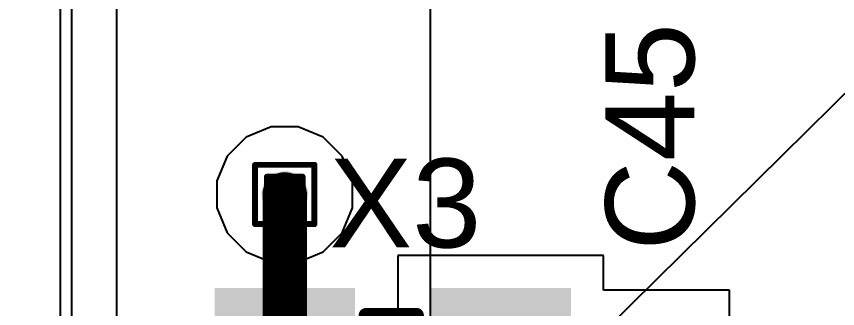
# Model space of a CAD drawing. Header units: inches. Extents: x -18 to 5357, y -8 to 5291.
# Drawn here: x 29.02 to 36.05, y 41.26 to 43.77 of the extents above; entities that cross this region are included whole.
import ezdxf

# ---------------------------------------------------------------- set-up
doc = ezdxf.new("R2010")
doc.units = ezdxf.units.IN
for name, color, linetype in [('Bottom Layer', 5, 'Continuous'), ('Drill Drawing', 1, 'Continuous'), ('Ground', 16, 'Continuous'), ('Power', 76, 'Continuous'), ('Top Layer', 1, 'Continuous'), ('Top Overlay', 2, 'Continuous'), ('Top Paste', 8, 'Continuous'), ('Top Solder', 216, 'Continuous'), ('Via Holes', 16, 'Continuous')]:
    doc.layers.add(name, color=color, linetype=linetype)
doc.styles.add('Arial', font='', dxfattribs={"height": 0.2})
doc.styles.get('Arial').set_extended_font_data('Arial')

# ---------------------------------------------------------------- blocks, each defined once
blk = doc.blocks.new('SMD2520_4P_1')
at = {"layer": 'Top Layer'}
for points in [[(-1.425, 1.225), (-0.425, 1.225), (-0.425, 0.325), (-1.425, 0.325)], [(0.425, 1.225), (1.425, 1.225), (1.425, 0.325), (0.425, 0.325)], [(-1.425, -0.325), (-0.425, -0.325), (-0.425, -1.225), (-1.425, -1.225)], [(0.425, -0.325), (1.425, -0.325), (1.425, -1.225), (0.425, -1.225)]]:
    blk.add_hatch(color=1, dxfattribs=at).paths.add_polyline_path(points)
at = {"layer": 'Top Paste'}
for points in [[(-1.425, 1.225), (-0.425, 1.225), (-0.425, 0.325), (-1.425, 0.325)], [(0.425, 1.225), (1.425, 1.225), (1.425, 0.325), (0.425, 0.325)], [(-1.425, -0.325), (-0.425, -0.325), (-0.425, -1.225), (-1.425, -1.225)], [(0.425, -0.325), (1.425, -0.325), (1.425, -1.225), (0.425, -1.225)]]:
    blk.add_hatch(color=8, dxfattribs=at).paths.add_polyline_path(points)
at = {"layer": 'Top Solder'}
for points in [[(-1.5266, 1.3266), (-0.3234, 1.3266), (-0.3234, 0.2234), (-1.5266, 0.2234)], [(0.3234, 1.3266), (1.5266, 1.3266), (1.5266, 0.2234), (0.3234, 0.2234)], [(-1.5266, -0.2234), (-0.3234, -0.2234), (-0.3234, -1.3266), (-1.5266, -1.3266)], [(0.3234, -0.2234), (1.5266, -0.2234), (1.5266, -1.3266), (0.3234, -1.3266)]]:
    blk.add_hatch(color=216, dxfattribs=at).paths.add_polyline_path(points)
at = {"layer": 'Top Overlay'}
for points in [[(-0.2286, 1.0922, 0.127, 0.127, 0), (0.2032, 1.0922, 0.127, 0.127, 0)], [(-1.3462, -0.1524, 0.127, 0.127, 0), (-1.3462, 0.1524, 0.127, 0.127, 0)], [(1.3462, 0.1524, 0.127, 0.127, 0), (1.3462, -0.1524, 0.127, 0.127, 0)], [(-1.7272, -0.6096, 0.127, 0.127, 0), (-1.6002, -0.7366, 0.127, 0.127, 0)], [(-1.7272, -0.8636, 0.127, 0.127, 0), (-1.7272, -0.6096, 0.127, 0.127, 0)], [(-1.7272, -0.8636, 0.127, 0.127, 0), (-1.6002, -0.7366, 0.127, 0.127, 0)], [(-0.2286, -1.0922, 0.127, 0.127, 0), (0.2032, -1.0922, 0.127, 0.127, 0)]]:
    blk.add_lwpolyline(points, format="xyseb", dxfattribs=at)
for points in [[(-0.2604, 1.0922, 0.0635, 0.0635, 1), (-0.1969, 1.0922, 0.0635, 0.0635, 1)], [(0.1714, 1.0922, 0.0635, 0.0635, 1), (0.2349, 1.0922, 0.0635, 0.0635, 1)], [(-1.378, 0.1524, 0.0635, 0.0635, 1), (-1.3144, 0.1524, 0.0635, 0.0635, 1)], [(1.3144, 0.1524, 0.0635, 0.0635, 1), (1.378, 0.1524, 0.0635, 0.0635, 1)], [(-1.378, -0.1524, 0.0635, 0.0635, 1), (-1.3145, -0.1524, 0.0635, 0.0635, 1)], [(1.3145, -0.1524, 0.0635, 0.0635, 1), (1.378, -0.1524, 0.0635, 0.0635, 1)], [(-1.759, -0.6096, 0.0635, 0.0635, 1), (-1.6955, -0.6096, 0.0635, 0.0635, 1)], [(-1.759, -0.6096, 0.0635, 0.0635, 1), (-1.6955, -0.6096, 0.0635, 0.0635, 1)], [(-1.632, -0.7366, 0.0635, 0.0635, 1), (-1.5684, -0.7366, 0.0635, 0.0635, 1)], [(-1.632, -0.7366, 0.0635, 0.0635, 1), (-1.5684, -0.7366, 0.0635, 0.0635, 1)], [(-1.759, -0.8636, 0.0635, 0.0635, 1), (-1.6955, -0.8636, 0.0635, 0.0635, 1)], [(-1.759, -0.8636, 0.0635, 0.0635, 1), (-1.6955, -0.8636, 0.0635, 0.0635, 1)], [(-0.2604, -1.0922, 0.0635, 0.0635, 1), (-0.1969, -1.0922, 0.0635, 0.0635, 1)], [(0.1714, -1.0922, 0.0635, 0.0635, 1), (0.2349, -1.0922, 0.0635, 0.0635, 1)]]:
    blk.add_lwpolyline(points, format="xyseb", close=True, dxfattribs=at)
blk = doc.blocks.new('14_VSON__4_3__21')
at = {"layer": 'Top Solder'}
blk.add_line((-0.8678, -2.2778), (-5350.8161, -5279.0699), dxfattribs=at)

msp = doc.modelspace()

# ---------------------------------------------------------------- hatches: boundary and pattern name
at = {"layer": 'Bottom Layer'}
h = msp.add_hatch(color=5, dxfattribs=at)
edge = h.paths.add_edge_path()
edge.add_arc((31.3167, 42.2385), 0.2, 0, 360)
at = {"layer": 'Ground'}
h = msp.add_hatch(color=16, dxfattribs=at)
edge = h.paths.add_edge_path()
edge.add_arc((31.3167, 42.2385), 0.2, 0, 360)
at = {"layer": 'Power'}
h = msp.add_hatch(color=76, dxfattribs=at)
edge = h.paths.add_edge_path()
edge.add_arc((31.3167, 42.2385), 0.2, 0, 360)
at = {"layer": 'Top Layer'}
h = msp.add_hatch(color=1, dxfattribs=at)
edge = h.paths.add_edge_path()
edge.add_arc((31.3167, 42.2385), 0.2, 0, 360)
at = {"layer": 'Via Holes'}
h = msp.add_hatch(color=7, dxfattribs=at)
edge = h.paths.add_edge_path()
edge.add_arc((31.3167, 42.2385), 0.1, 0, 360)

# ---------------------------------------------------------------- linework, layer by layer
at = {"layer": 'Bottom Layer'}
msp.add_line((29.3955, 38.4497), (29.3955, 52.8094), dxfattribs=at)
at = {"layer": 'Drill Drawing'}
for points in [[(31.0627, 42.4925, 0.0508, 0.0508, 0), (31.5707, 42.4925, 0.0508, 0.0508, 0)], [(31.0627, 41.9845, 0.0508, 0.0508, 0), (31.0627, 42.4925, 0.0508, 0.0508, 0)], [(31.5707, 41.9845, 0.0508, 0.0508, 0), (31.5707, 42.4925, 0.0508, 0.0508, 0)], [(31.1643, 42.3909, 0.0508, 0.0508, 0), (31.4691, 42.3909, 0.0508, 0.0508, 0)], [(31.1643, 42.0861, 0.0508, 0.0508, 0), (31.1643, 42.3909, 0.0508, 0.0508, 0)], [(31.4691, 42.0861, 0.0508, 0.0508, 0), (31.4691, 42.3909, 0.0508, 0.0508, 0)], [(31.1643, 42.0861, 0.0508, 0.0508, 0), (31.4691, 42.0861, 0.0508, 0.0508, 0)], [(31.0627, 41.9845, 0.0508, 0.0508, 0), (31.5707, 41.9845, 0.0508, 0.0508, 0)]]:
    msp.add_lwpolyline(points, format="xyseb", dxfattribs=at)
for points in [[(31.05, 42.4925, 0.0254, 0.0254, 1), (31.0754, 42.4925, 0.0254, 0.0254, 1)], [(31.05, 42.4925, 0.0254, 0.0254, 1), (31.0754, 42.4925, 0.0254, 0.0254, 1)], [(31.558, 42.4925, 0.0254, 0.0254, 1), (31.5834, 42.4925, 0.0254, 0.0254, 1)], [(31.558, 42.4925, 0.0254, 0.0254, 1), (31.5834, 42.4925, 0.0254, 0.0254, 1)], [(31.1516, 42.3909, 0.0254, 0.0254, 1), (31.177, 42.3909, 0.0254, 0.0254, 1)], [(31.1516, 42.3909, 0.0254, 0.0254, 1), (31.177, 42.3909, 0.0254, 0.0254, 1)], [(31.4564, 42.3909, 0.0254, 0.0254, 1), (31.4818, 42.3909, 0.0254, 0.0254, 1)], [(31.4564, 42.3909, 0.0254, 0.0254, 1), (31.4818, 42.3909, 0.0254, 0.0254, 1)], [(31.1516, 42.0861, 0.0254, 0.0254, 1), (31.177, 42.0861, 0.0254, 0.0254, 1)], [(31.1516, 42.0861, 0.0254, 0.0254, 1), (31.177, 42.0861, 0.0254, 0.0254, 1)], [(31.4564, 42.0861, 0.0254, 0.0254, 1), (31.4818, 42.0861, 0.0254, 0.0254, 1)], [(31.4564, 42.0861, 0.0254, 0.0254, 1), (31.4818, 42.0861, 0.0254, 0.0254, 1)], [(31.05, 41.9845, 0.0254, 0.0254, 1), (31.0754, 41.9845, 0.0254, 0.0254, 1)], [(31.05, 41.9845, 0.0254, 0.0254, 1), (31.0754, 41.9845, 0.0254, 0.0254, 1)], [(31.558, 41.9845, 0.0254, 0.0254, 1), (31.5834, 41.9845, 0.0254, 0.0254, 1)], [(31.558, 41.9845, 0.0254, 0.0254, 1), (31.5834, 41.9845, 0.0254, 0.0254, 1)]]:
    msp.add_lwpolyline(points, format="xyseb", close=True, dxfattribs=at)
at = {"layer": 'Power'}
for p, q in [((29.4894, 51.2382), (29.4894, 35.9924)), ((29.8779, 35.9924), (29.8779, 51.2382)), ((32.5628, 46.1779), (32.5628, 38.4275)), ((31.2011, 42.8195), (30.9876, 42.7311)), ((31.4323, 42.8195), (31.2011, 42.8195)), ((31.6458, 42.7311), (31.4323, 42.8195)), ((30.9876, 42.7311), (30.8242, 42.5676)), ((31.8093, 42.5676), (31.6458, 42.7311)), ((30.8242, 42.5676), (30.7357, 42.3541)), ((31.8977, 42.3541), (31.8093, 42.5676)), ((30.7357, 42.3541), (30.7357, 42.123)), ((31.8977, 42.123), (31.8977, 42.3541)), ((30.7357, 42.123), (30.8242, 41.9094)), ((31.8093, 41.9094), (31.8977, 42.123)), ((30.8242, 41.9094), (30.9876, 41.746)), ((31.6458, 41.746), (31.8093, 41.9094)), ((30.9876, 41.746), (31.2011, 41.6575)), ((31.4323, 41.6575), (31.6458, 41.746)), ((31.2011, 41.6575), (31.4323, 41.6575))]:
    msp.add_line(p, q, dxfattribs=at)
at = {"layer": 'Top Layer'}
for p, q in [((34.0477, 41.7157), (32.2857, 41.7157)), ((32.2857, 41.7157), (32.2857, 40.8676)), ((34.0477, 41.4178), (34.0477, 41.7157)), ((35.1246, 41.4178), (34.0477, 41.4178)), ((35.1246, 40.1986), (35.1246, 41.4178))]:
    msp.add_line(p, q, dxfattribs=at)
msp.add_lwpolyline([(31.3167, 40.8847, 0.381, 0.381, 0), (31.3167, 42.2385, 0.381, 0.381, 0)], format="xyseb", dxfattribs=at)
msp.add_lwpolyline([(31.2215, 42.2385, 0.1905, 0.1905, 1), (31.412, 42.2385, 0.1905, 0.1905, 1)], format="xyseb", close=True, dxfattribs=at)

# ---------------------------------------------------------------- block references
at = {"rotation": 180}
msp.add_blockref('14_VSON__4_3__21', (6.3967, 12.3683), dxfattribs=at)
msp.add_blockref('SMD2520_4P_1', (32.2417, 40.1097))

# ---------------------------------------------------------------- texts
at = {"layer": 'Top Overlay', "style": 'Arial'}
msp.add_text('C45', height=0.762, rotation=90, dxfattribs=at).set_placement((34.8246, 41.756))
msp.add_text('X3', height=0.762, dxfattribs=at).set_placement((31.6987, 41.784))

doc.saveas('drawing.dxf')
